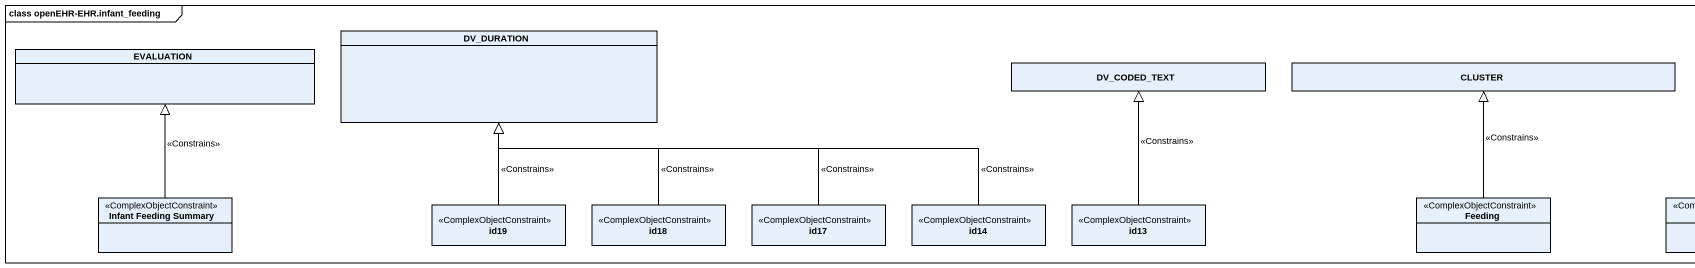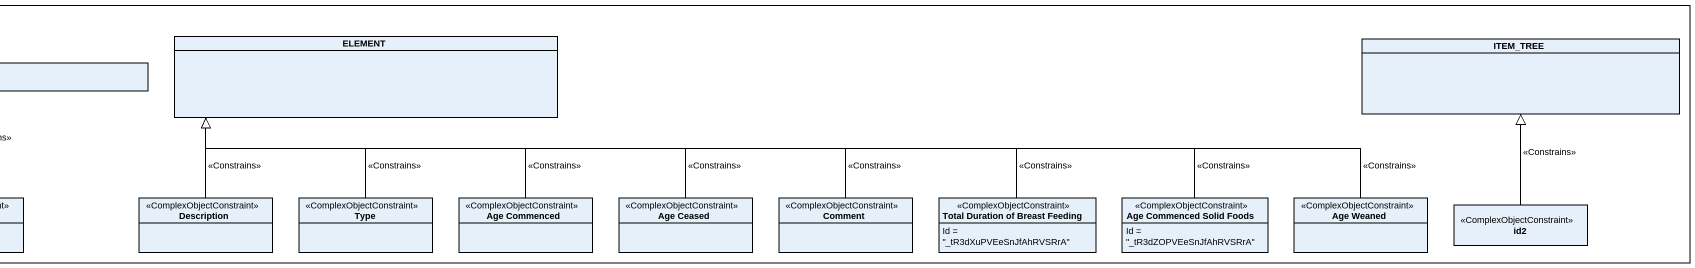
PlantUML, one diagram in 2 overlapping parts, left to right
@startuml
mainframe class openEHR-EHR.infant_feeding
hide circle
hide empty members
class DV_DURATION
class ELEMENT
class ITEM_TREE
class EVALUATION
class DV_CODED_TEXT
class CLUSTER
class "Infant Feeding Summary" as Infant_Feeding_Summary <<ComplexObjectConstraint>>
class id19 <<ComplexObjectConstraint>>
class id18 <<ComplexObjectConstraint>>
class id17 <<ComplexObjectConstraint>>
class id14 <<ComplexObjectConstraint>>
class id13 <<ComplexObjectConstraint>>
class Feeding <<ComplexObjectConstraint>>
class Description <<ComplexObjectConstraint>>
class Type <<ComplexObjectConstraint>>
class "Age Commenced" as Age_Commenced <<ComplexObjectConstraint>>
class "Age Ceased" as Age_Ceased <<ComplexObjectConstraint>>
class Comment <<ComplexObjectConstraint>>
class "Total Duration of Breast Feeding" as Total_Duration_of_Breast <<ComplexObjectConstraint>> {
  Id = "_tR3dXuPVEeSnJfAhRVSRrA"
}
class "Age Commenced Solid Foods" as Age_Commenced_Solid_Foods <<ComplexObjectConstraint>> {
  Id = "_tR3dZOPVEeSnJfAhRVSRrA"
}
class "Age Weaned" as Age_Weaned <<ComplexObjectConstraint>>
class id2 <<ComplexObjectConstraint>>
Infant_Feeding_Summary -up-|> EVALUATION : <<Constrains>>
id19 -up-|> DV_DURATION : <<Constrains>>
id18 -up-|> DV_DURATION : <<Constrains>>
id17 -left-|> DV_DURATION : <<Constrains>>
id14 -left-|> DV_DURATION : <<Constrains>>
id13 -up-|> DV_CODED_TEXT : <<Constrains>>
Feeding -up-|> CLUSTER : <<Constrains>>
Description -up-|> ELEMENT : <<Constrains>>
Type -up-|> ELEMENT : <<Constrains>>
Age_Commenced -up-|> ELEMENT : <<Constrains>>
Age_Ceased -left-|> ELEMENT : <<Constrains>>
Comment -left-|> ELEMENT : <<Constrains>>
Total_Duration_of_Breast -left-|> ELEMENT : <<Constrains>>
Age_Commenced_Solid_Foods -left-|> ELEMENT : <<Constrains>>
Age_Weaned -left-|> ELEMENT : <<Constrains>>
id2 -up-|> ITEM_TREE : <<Constrains>>
@enduml
